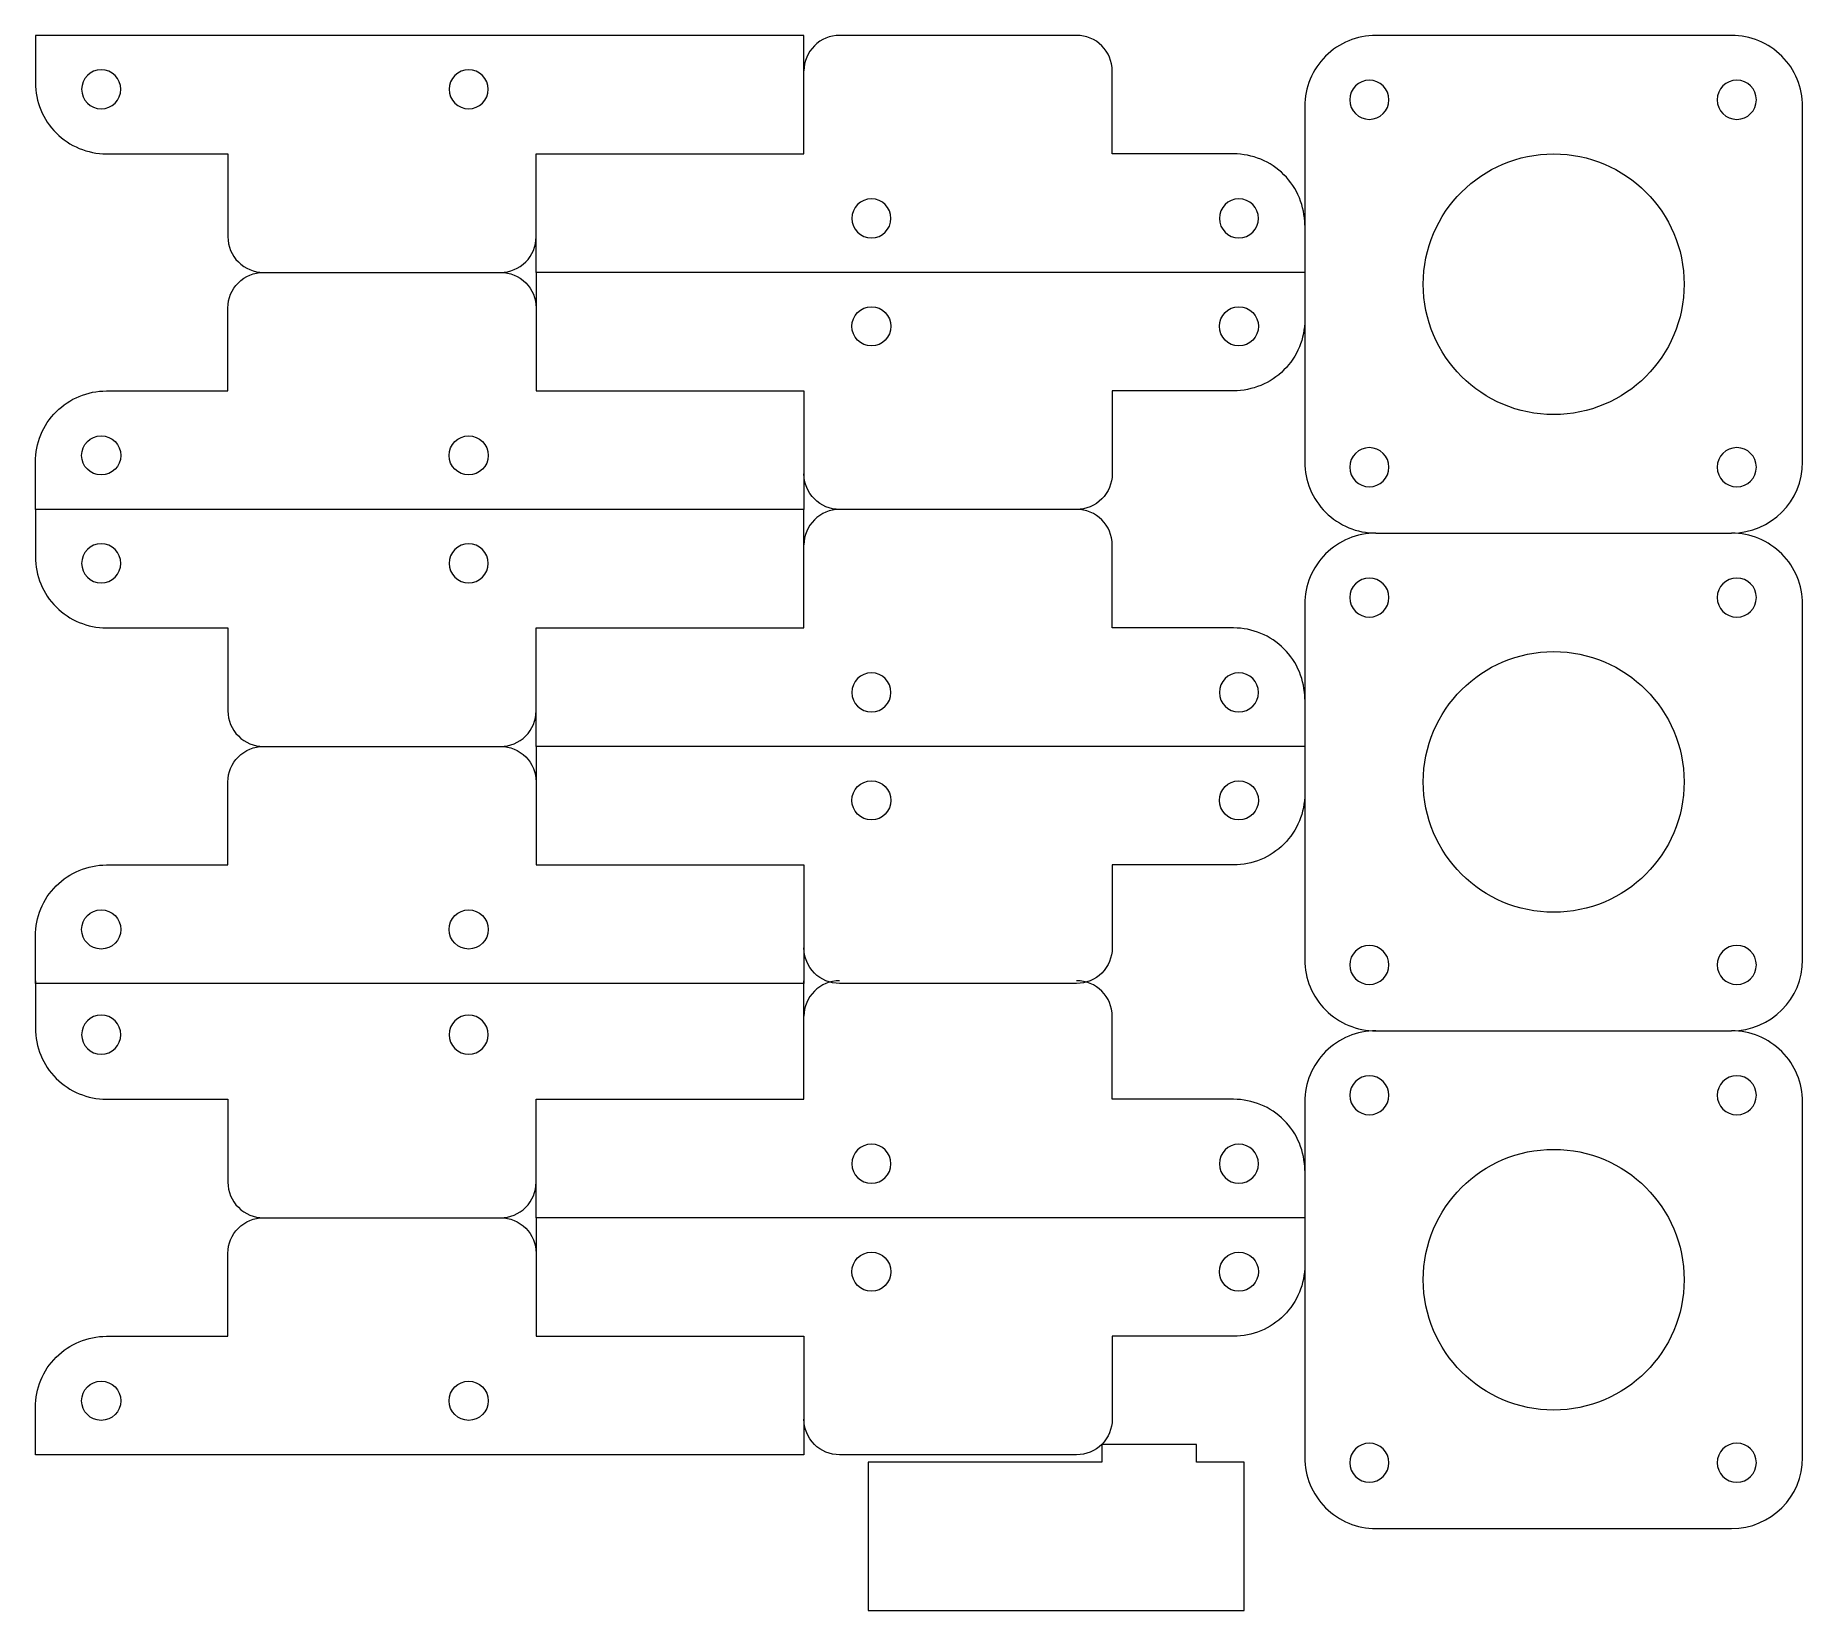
# Model space of a CAD drawing. Header units: millimetres. Extents: x -3 to 146, y -56 to 77.
import ezdxf

# ---------------------------------------------------------------- set-up
doc = ezdxf.new("R2010")
doc.units = ezdxf.units.MM
doc.header["$MEASUREMENT"] = 0
doc.layers.add('Layer 1', color=7, linetype='Continuous')

msp = doc.modelspace()

# ---------------------------------------------------------------- linework, layer by layer
at = {"layer": 'Layer 1', "lineweight": 9}
for points in [[(104.0785, 57.3805), (39.2404, 57.3805), (39.2404, 67.3805), (61.8339, 67.3805), (61.8339, 77.3805), (-3.0042, 77.3805), (-3.0042, 73.3859)], [(84.8339, 77.3805), (64.8339, 77.3805)], [(140.0785, 77.3805), (110.0785, 77.3805)], [(98.0785, 67.3751), (87.8339, 67.3751), (87.8339, 74.3805)], [(104.0785, 71.3805), (104.0785, 41.3805)], [(146.0785, 41.3805), (146.0785, 71.3805)], [(2.9958, 67.3859), (13.2404, 67.3859), (13.2404, 60.3805)], [(39.2404, 57.3805), (39.2404, 47.3805), (61.8339, 47.3805), (61.8339, 37.3805), (-3.0042, 37.3805), (-3.0042, 41.3751)], [(16.2404, 57.3805), (36.2404, 57.3805)], [(2.9958, 47.3751), (13.2404, 47.3751), (13.2404, 54.3805)], [(98.0785, 47.3859), (87.8339, 47.3859), (87.8339, 40.3805)], [(-3.0042, 37.3805), (-3.0042, 33.3859)], [(104.0785, 17.3805), (39.2404, 17.3805), (39.2404, 27.3805), (61.8339, 27.3805), (61.8339, 37.3805)], [(84.8339, 37.3805), (64.8339, 37.3805)], [(98.0785, 27.3751), (87.8339, 27.3751), (87.8339, 34.3805)], [(110.0785, 35.3805), (140.0785, 35.3805)], [(104.0785, 29.3805), (104.0785, -0.6195)], [(146.0785, -0.6195), (146.0785, 29.3805)], [(2.9958, 27.3859), (13.2404, 27.3859), (13.2404, 20.3805)], [(39.2404, 17.3805), (39.2404, 7.3805), (61.8339, 7.3805), (61.8339, -2.6195), (-3.0042, -2.6195), (-3.0042, 1.3751)], [(16.2404, 17.3805), (36.2404, 17.3805)], [(2.9958, 7.3751), (13.2404, 7.3751), (13.2404, 14.3805)], [(98.0785, 7.3859), (87.8339, 7.3859), (87.8339, 0.3805)], [(-3.0042, -2.3911), (-3.0042, -6.3857)], [(104.0785, -22.3911), (39.2404, -22.3911), (39.2404, -12.3911), (61.8339, -12.3911), (61.8339, -2.3911)], [(84.8339, -2.6195), (64.8339, -2.6195)], [(98.0785, -12.3965), (87.8339, -12.3965), (87.8339, -5.3911)], [(110.0785, -6.6195), (140.0785, -6.6195)], [(2.9958, -12.3857), (13.2404, -12.3857), (13.2404, -19.3911)], [(104.0785, -12.6195), (104.0785, -42.6195)], [(146.0785, -42.6195), (146.0785, -12.6195)], [(39.2404, -22.3911), (39.2404, -32.3911), (61.8339, -32.3911), (61.8339, -42.3911), (-3.0042, -42.3911), (-3.0042, -38.3965)], [(16.2404, -22.3911), (36.2404, -22.3911)], [(2.9958, -32.3965), (13.2404, -32.3965), (13.2404, -25.3911)], [(98.0785, -32.3857), (87.8339, -32.3857), (87.8339, -39.3911)], [(86.9552, -41.5124), (86.9552, -43.0124), (67.2452, -43.0124), (67.2452, -55.5467), (98.9552, -55.5467), (98.9552, -43.0124), (94.9552, -43.0124), (94.9552, -41.5124), (86.9552, -41.5124)], [(84.8339, -42.3911), (64.8339, -42.3911)], [(110.0785, -48.6195), (140.0785, -48.6195)]]:
    msp.add_lwpolyline(points, dxfattribs=at)
for points in [[(64.8339, 77.3805), (64.0382, 77.3805), (63.2752, 77.0644), (62.7126, 76.5018), (62.1499, 75.9392), (61.8339, 75.1762), (61.8339, 74.3805)], [(87.8339, 74.3805), (87.8339, 75.1762), (87.5178, 75.9392), (86.9552, 76.5018), (86.3926, 77.0644), (85.6295, 77.3805), (84.8339, 77.3805)], [(110.0785, 77.3805), (108.4872, 77.3805), (106.9611, 76.7484), (105.8359, 75.6232), (104.7107, 74.498), (104.0785, 72.9718), (104.0785, 71.3805)], [(146.0785, 71.3805), (146.0785, 72.9718), (145.4464, 74.498), (144.3212, 75.6232), (143.1959, 76.7484), (141.6698, 77.3805), (140.0785, 77.3805)], [(-3.0042, 73.3859), (-3.0042, 71.7946), (-2.3721, 70.2684), (-1.2468, 69.1432), (-0.1216, 68.018), (1.4045, 67.3859), (2.9958, 67.3859)], [(104.0785, 61.3751), (104.0785, 62.9664), (103.4464, 64.4926), (102.3211, 65.6178), (101.1959, 66.743), (99.6698, 67.3751), (98.0785, 67.3751)], [(13.2404, 60.3805), (13.2404, 59.5848), (13.5565, 58.8218), (14.1191, 58.2592), (14.6817, 57.6966), (15.4448, 57.3805), (16.2404, 57.3805)], [(36.2404, 57.3805), (37.0361, 57.3805), (37.7991, 57.6966), (38.3617, 58.2592), (38.9244, 58.8218), (39.2404, 59.5848), (39.2404, 60.3805)], [(13.2404, 54.3805), (13.2404, 55.1762), (13.5565, 55.9392), (14.1191, 56.5018), (14.6817, 57.0644), (15.4448, 57.3805), (16.2404, 57.3805)], [(36.2404, 57.3805), (37.0361, 57.3805), (37.7991, 57.0644), (38.3617, 56.5018), (38.9244, 55.9392), (39.2404, 55.1762), (39.2404, 54.3805)], [(104.0785, 53.3859), (104.0785, 51.7946), (103.4464, 50.2684), (102.3211, 49.1432), (101.1959, 48.018), (99.6698, 47.3859), (98.0785, 47.3859)], [(-3.0042, 41.3751), (-3.0042, 42.9664), (-2.3721, 44.4926), (-1.2468, 45.6178), (-0.1216, 46.743), (1.4045, 47.3751), (2.9958, 47.3751)], [(64.8339, 37.3805), (64.0382, 37.3805), (63.2752, 37.6966), (62.7126, 38.2592), (62.1499, 38.8218), (61.8339, 39.5848), (61.8339, 40.3805)], [(87.8339, 40.3805), (87.8339, 39.5848), (87.5178, 38.8218), (86.9552, 38.2592), (86.3926, 37.6966), (85.6295, 37.3805), (84.8339, 37.3805)], [(104.0785, 41.3805), (104.0785, 39.7892), (104.7107, 38.2631), (105.8359, 37.1379), (106.9611, 36.0127), (108.4872, 35.3805), (110.0785, 35.3805)], [(64.8339, 37.3805), (64.0382, 37.3805), (63.2752, 37.0644), (62.7126, 36.5018), (62.1499, 35.9392), (61.8339, 35.1762), (61.8339, 34.3805)], [(87.8339, 34.3805), (87.8339, 35.1762), (87.5178, 35.9392), (86.9552, 36.5018), (86.3926, 37.0644), (85.6295, 37.3805), (84.8339, 37.3805)], [(110.0785, 35.3805), (108.4872, 35.3805), (106.9611, 34.7484), (105.8359, 33.6232), (104.7107, 32.498), (104.0785, 30.9718), (104.0785, 29.3805)], [(146.0785, 29.3805), (146.0785, 30.9718), (145.4464, 32.498), (144.3212, 33.6232), (143.1959, 34.7484), (141.6698, 35.3805), (140.0785, 35.3805)], [(-3.0042, 33.3859), (-3.0042, 31.7946), (-2.3721, 30.2684), (-1.2468, 29.1432), (-0.1216, 28.018), (1.4045, 27.3859), (2.9958, 27.3859)], [(104.0785, 21.3751), (104.0785, 22.9664), (103.4464, 24.4926), (102.3211, 25.6178), (101.1959, 26.743), (99.6698, 27.3751), (98.0785, 27.3751)], [(13.2404, 20.3805), (13.2404, 19.5848), (13.5565, 18.8218), (14.1191, 18.2592), (14.6817, 17.6966), (15.4448, 17.3805), (16.2404, 17.3805)], [(36.2404, 17.3805), (37.0361, 17.3805), (37.7991, 17.6966), (38.3617, 18.2592), (38.9244, 18.8218), (39.2404, 19.5848), (39.2404, 20.3805)], [(13.2404, 14.3805), (13.2404, 15.1762), (13.5565, 15.9392), (14.1191, 16.5018), (14.6817, 17.0644), (15.4448, 17.3805), (16.2404, 17.3805)], [(36.2404, 17.3805), (37.0361, 17.3805), (37.7991, 17.0644), (38.3617, 16.5018), (38.9244, 15.9392), (39.2404, 15.1762), (39.2404, 14.3805)], [(104.0785, 13.3859), (104.0785, 11.7946), (103.4464, 10.2684), (102.3211, 9.1432), (101.1959, 8.018), (99.6698, 7.3859), (98.0785, 7.3859)], [(-3.0042, 1.3751), (-3.0042, 2.9664), (-2.3721, 4.4926), (-1.2468, 5.6178), (-0.1216, 6.743), (1.4045, 7.3751), (2.9958, 7.3751)], [(64.8339, -2.6195), (64.0382, -2.6195), (63.2752, -2.3034), (62.7126, -1.7408), (62.1499, -1.1782), (61.8339, -0.4152), (61.8339, 0.3805)], [(87.8339, 0.3805), (87.8339, -0.4152), (87.5178, -1.1782), (86.9552, -1.7408), (86.3926, -2.3034), (85.6295, -2.6195), (84.8339, -2.6195)], [(104.0785, -0.6195), (104.0785, -2.2108), (104.7107, -3.7369), (105.8359, -4.8621), (106.9611, -5.9873), (108.4872, -6.6195), (110.0785, -6.6195)], [(64.8339, -2.3911), (64.0382, -2.3911), (63.2752, -2.7072), (62.7126, -3.2698), (62.1499, -3.8324), (61.8339, -4.5954), (61.8339, -5.3911)], [(87.8339, -5.3911), (87.8339, -4.5954), (87.5178, -3.8324), (86.9552, -3.2698), (86.3926, -2.7072), (85.6295, -2.3911), (84.8339, -2.3911)], [(-3.0042, -6.3857), (-3.0042, -7.977), (-2.3721, -9.5032), (-1.2468, -10.6284), (-0.1216, -11.7536), (1.4045, -12.3857), (2.9958, -12.3857)], [(110.0785, -6.6195), (108.4872, -6.6195), (106.9611, -7.2516), (105.8359, -8.3768), (104.7107, -9.502), (104.0785, -11.0282), (104.0785, -12.6195)], [(146.0785, -12.6195), (146.0785, -11.0282), (145.4464, -9.502), (144.3212, -8.3768), (143.1959, -7.2516), (141.6698, -6.6195), (140.0785, -6.6195)], [(104.0785, -18.3965), (104.0785, -16.8052), (103.4464, -15.279), (102.3211, -14.1538), (101.1959, -13.0286), (99.6698, -12.3965), (98.0785, -12.3965)], [(13.2404, -19.3911), (13.2404, -20.1868), (13.5565, -20.9498), (14.1191, -21.5124), (14.6817, -22.075), (15.4448, -22.3911), (16.2404, -22.3911)], [(36.2404, -22.3911), (37.0361, -22.3911), (37.7991, -22.075), (38.3617, -21.5124), (38.9244, -20.9498), (39.2404, -20.1868), (39.2404, -19.3911)], [(13.2404, -25.3911), (13.2404, -24.5954), (13.5565, -23.8324), (14.1191, -23.2698), (14.6817, -22.7072), (15.4448, -22.3911), (16.2404, -22.3911)], [(36.2404, -22.3911), (37.0361, -22.3911), (37.7991, -22.7072), (38.3617, -23.2698), (38.9244, -23.8324), (39.2404, -24.5954), (39.2404, -25.3911)], [(104.0785, -26.3857), (104.0785, -27.977), (103.4464, -29.5032), (102.3211, -30.6284), (101.1959, -31.7536), (99.6698, -32.3857), (98.0785, -32.3857)], [(-3.0042, -38.3965), (-3.0042, -36.8052), (-2.3721, -35.279), (-1.2468, -34.1538), (-0.1216, -33.0286), (1.4045, -32.3965), (2.9958, -32.3965)], [(64.8339, -42.3911), (64.0382, -42.3911), (63.2752, -42.075), (62.7126, -41.5124), (62.1499, -40.9498), (61.8339, -40.1868), (61.8339, -39.3911)], [(87.8339, -39.3911), (87.8339, -40.1868), (87.5178, -40.9498), (86.9552, -41.5124), (86.3926, -42.075), (85.6295, -42.3911), (84.8339, -42.3911)], [(104.0785, -42.6195), (104.0785, -44.2108), (104.7107, -45.7369), (105.8359, -46.8621), (106.9611, -47.9873), (108.4872, -48.6195), (110.0785, -48.6195)]]:
    msp.add_open_spline(points, degree=3, knots=[0, 0, 0, 0, 1, 1, 1, 2, 2, 2, 2], dxfattribs=at)
at = {"layer": 'Layer 1', "color": 240, "lineweight": 9}
for points in [[(2.5496, 74.4766), (1.6384, 74.4766), (0.8996, 73.7379), (0.8996, 72.8266), (0.8996, 71.9154), (1.6384, 71.1766), (2.5496, 71.1766), (3.4609, 71.1766), (4.1996, 71.9154), (4.1996, 72.8266), (4.1996, 73.7379), (3.4609, 74.4766), (2.5497, 74.4766)], [(33.5496, 74.4766), (32.6384, 74.4766), (31.8996, 73.7379), (31.8996, 72.8266), (31.8996, 71.9154), (32.6384, 71.1766), (33.5496, 71.1766), (34.4609, 71.1766), (35.1996, 71.9154), (35.1996, 72.8266), (35.1996, 73.7379), (34.4609, 74.4766), (33.5497, 74.4766)], [(111.1747, 71.9398), (111.1747, 72.851), (110.4359, 73.5898), (109.5247, 73.5898), (108.6134, 73.5898), (107.8747, 72.851), (107.8747, 71.9398), (107.8747, 71.0285), (108.6134, 70.2898), (109.5247, 70.2898), (110.4359, 70.2897), (111.1747, 71.0285), (111.1747, 71.9397)], [(142.1747, 71.9398), (142.1747, 72.851), (141.4359, 73.5898), (140.5247, 73.5898), (139.6134, 73.5898), (138.8747, 72.851), (138.8747, 71.9398), (138.8747, 71.0285), (139.6134, 70.2898), (140.5247, 70.2898), (141.4359, 70.2897), (142.1747, 71.0285), (142.1747, 71.9397)], [(136.0785, 56.3805), (136.0785, 62.4557), (131.1537, 67.3805), (125.0785, 67.3805), (119.0034, 67.3805), (114.0785, 62.4557), (114.0785, 56.3806), (114.0785, 50.3054), (119.0033, 45.3806), (125.0785, 45.3805), (131.1536, 45.3805), (136.0785, 50.3053), (136.0785, 56.3805)], [(67.5247, 60.2844), (68.4359, 60.2844), (69.1747, 61.0231), (69.1747, 61.9344), (69.1747, 62.8456), (68.4359, 63.5844), (67.5247, 63.5844), (66.6134, 63.5844), (65.8747, 62.8456), (65.8747, 61.9344), (65.8747, 61.0231), (66.6134, 60.2844), (67.5246, 60.2844)], [(98.5247, 60.2844), (99.4359, 60.2844), (100.1747, 61.0231), (100.1747, 61.9344), (100.1747, 62.8456), (99.4359, 63.5844), (98.5247, 63.5844), (97.6134, 63.5844), (96.8747, 62.8456), (96.8747, 61.9344), (96.8747, 61.0231), (97.6134, 60.2844), (98.5246, 60.2844)], [(67.5247, 54.4766), (68.4359, 54.4766), (69.1747, 53.7379), (69.1747, 52.8266), (69.1747, 51.9154), (68.4359, 51.1766), (67.5247, 51.1766), (66.6134, 51.1766), (65.8747, 51.9154), (65.8747, 52.8266), (65.8747, 53.7379), (66.6134, 54.4766), (67.5246, 54.4766)], [(98.5247, 54.4766), (99.4359, 54.4766), (100.1747, 53.7379), (100.1747, 52.8266), (100.1747, 51.9154), (99.4359, 51.1766), (98.5247, 51.1766), (97.6134, 51.1766), (96.8747, 51.9154), (96.8747, 52.8266), (96.8747, 53.7379), (97.6134, 54.4766), (98.5246, 54.4766)], [(2.5496, 40.2844), (1.6384, 40.2844), (0.8996, 41.0231), (0.8996, 41.9344), (0.8996, 42.8456), (1.6384, 43.5844), (2.5496, 43.5844), (3.4609, 43.5844), (4.1996, 42.8456), (4.1996, 41.9344), (4.1996, 41.0231), (3.4609, 40.2844), (2.5497, 40.2844)], [(33.5496, 40.2844), (32.6384, 40.2844), (31.8996, 41.0231), (31.8996, 41.9344), (31.8996, 42.8456), (32.6384, 43.5844), (33.5496, 43.5844), (34.4609, 43.5844), (35.1996, 42.8456), (35.1996, 41.9344), (35.1996, 41.0231), (34.4609, 40.2844), (33.5497, 40.2844)], [(111.1747, 40.9398), (111.1747, 41.851), (110.4359, 42.5898), (109.5247, 42.5898), (108.6134, 42.5898), (107.8747, 41.851), (107.8747, 40.9398), (107.8747, 40.0285), (108.6134, 39.2898), (109.5247, 39.2898), (110.4359, 39.2897), (111.1747, 40.0285), (111.1747, 40.9397)], [(142.1747, 40.9398), (142.1747, 41.851), (141.4359, 42.5898), (140.5247, 42.5898), (139.6134, 42.5898), (138.8747, 41.851), (138.8747, 40.9398), (138.8747, 40.0285), (139.6134, 39.2898), (140.5247, 39.2898), (141.4359, 39.2897), (142.1747, 40.0285), (142.1747, 40.9397)], [(2.5496, 34.4766), (1.6384, 34.4766), (0.8996, 33.7379), (0.8996, 32.8266), (0.8996, 31.9154), (1.6384, 31.1766), (2.5496, 31.1766), (3.4609, 31.1766), (4.1996, 31.9154), (4.1996, 32.8266), (4.1996, 33.7379), (3.4609, 34.4766), (2.5497, 34.4766)], [(33.5496, 34.4766), (32.6384, 34.4766), (31.8996, 33.7379), (31.8996, 32.8266), (31.8996, 31.9154), (32.6384, 31.1766), (33.5496, 31.1766), (34.4609, 31.1766), (35.1996, 31.9154), (35.1996, 32.8266), (35.1996, 33.7379), (34.4609, 34.4766), (33.5497, 34.4766)], [(111.1747, 29.9398), (111.1747, 30.851), (110.4359, 31.5898), (109.5247, 31.5898), (108.6134, 31.5898), (107.8747, 30.851), (107.8747, 29.9398), (107.8747, 29.0285), (108.6134, 28.2898), (109.5247, 28.2898), (110.4359, 28.2897), (111.1747, 29.0285), (111.1747, 29.9397)], [(142.1747, 29.9398), (142.1747, 30.851), (141.4359, 31.5898), (140.5247, 31.5898), (139.6134, 31.5898), (138.8747, 30.851), (138.8747, 29.9398), (138.8747, 29.0285), (139.6134, 28.2898), (140.5247, 28.2898), (141.4359, 28.2897), (142.1747, 29.0285), (142.1747, 29.9397)], [(136.0785, 14.3805), (136.0785, 20.4557), (131.1537, 25.3805), (125.0785, 25.3805), (119.0034, 25.3805), (114.0785, 20.4557), (114.0785, 14.3806), (114.0785, 8.3054), (119.0033, 3.3806), (125.0785, 3.3805), (131.1536, 3.3805), (136.0785, 8.3053), (136.0785, 14.3805)], [(67.5247, 20.2844), (68.4359, 20.2844), (69.1747, 21.0231), (69.1747, 21.9344), (69.1747, 22.8456), (68.4359, 23.5844), (67.5247, 23.5844), (66.6134, 23.5844), (65.8747, 22.8456), (65.8747, 21.9344), (65.8747, 21.0231), (66.6134, 20.2844), (67.5246, 20.2844)], [(98.5247, 20.2844), (99.4359, 20.2844), (100.1747, 21.0231), (100.1747, 21.9344), (100.1747, 22.8456), (99.4359, 23.5844), (98.5247, 23.5844), (97.6134, 23.5844), (96.8747, 22.8456), (96.8747, 21.9344), (96.8747, 21.0231), (97.6134, 20.2844), (98.5246, 20.2844)], [(67.5247, 14.4766), (68.4359, 14.4766), (69.1747, 13.7379), (69.1747, 12.8266), (69.1747, 11.9154), (68.4359, 11.1766), (67.5247, 11.1766), (66.6134, 11.1766), (65.8747, 11.9154), (65.8747, 12.8266), (65.8747, 13.7379), (66.6134, 14.4766), (67.5246, 14.4766)], [(98.5247, 14.4766), (99.4359, 14.4766), (100.1747, 13.7379), (100.1747, 12.8266), (100.1747, 11.9154), (99.4359, 11.1766), (98.5247, 11.1766), (97.6134, 11.1766), (96.8747, 11.9154), (96.8747, 12.8266), (96.8747, 13.7379), (97.6134, 14.4766), (98.5246, 14.4766)], [(2.5496, 0.2844), (1.6384, 0.2844), (0.8996, 1.0231), (0.8996, 1.9344), (0.8996, 2.8456), (1.6384, 3.5844), (2.5496, 3.5844), (3.4609, 3.5844), (4.1996, 2.8456), (4.1996, 1.9344), (4.1996, 1.0231), (3.4609, 0.2844), (2.5497, 0.2844)], [(33.5496, 0.2844), (32.6384, 0.2844), (31.8996, 1.0231), (31.8996, 1.9344), (31.8996, 2.8456), (32.6384, 3.5844), (33.5496, 3.5844), (34.4609, 3.5844), (35.1996, 2.8456), (35.1996, 1.9344), (35.1996, 1.0231), (34.4609, 0.2844), (33.5497, 0.2844)], [(111.1747, -1.0602), (111.1747, -0.149), (110.4359, 0.5898), (109.5247, 0.5898), (108.6134, 0.5898), (107.8747, -0.149), (107.8747, -1.0602), (107.8747, -1.9715), (108.6134, -2.7102), (109.5247, -2.7102), (110.4359, -2.7103), (111.1747, -1.9715), (111.1747, -1.0603)], [(142.1747, -1.0602), (142.1747, -0.149), (141.4359, 0.5898), (140.5247, 0.5898), (139.6134, 0.5898), (138.8747, -0.149), (138.8747, -1.0602), (138.8747, -1.9715), (139.6134, -2.7102), (140.5247, -2.7102), (141.4359, -2.7103), (142.1747, -1.9715), (142.1747, -1.0603)], [(2.5496, -5.295), (1.6384, -5.295), (0.8996, -6.0337), (0.8996, -6.945), (0.8996, -7.8562), (1.6384, -8.595), (2.5496, -8.595), (3.4609, -8.595), (4.1996, -7.8562), (4.1996, -6.945), (4.1996, -6.0337), (3.4609, -5.295), (2.5497, -5.295)], [(33.5496, -5.295), (32.6384, -5.295), (31.8996, -6.0337), (31.8996, -6.945), (31.8996, -7.8562), (32.6384, -8.595), (33.5496, -8.595), (34.4609, -8.595), (35.1996, -7.8562), (35.1996, -6.945), (35.1996, -6.0337), (34.4609, -5.295), (33.5497, -5.295)], [(111.1747, -12.0602), (111.1747, -11.149), (110.4359, -10.4102), (109.5247, -10.4102), (108.6134, -10.4102), (107.8747, -11.149), (107.8747, -12.0602), (107.8747, -12.9715), (108.6134, -13.7102), (109.5247, -13.7102), (110.4359, -13.7103), (111.1747, -12.9715), (111.1747, -12.0603)], [(142.1747, -12.0602), (142.1747, -11.149), (141.4359, -10.4102), (140.5247, -10.4102), (139.6134, -10.4102), (138.8747, -11.149), (138.8747, -12.0602), (138.8747, -12.9715), (139.6134, -13.7102), (140.5247, -13.7102), (141.4359, -13.7103), (142.1747, -12.9715), (142.1747, -12.0603)], [(67.5247, -19.4872), (68.4359, -19.4872), (69.1747, -18.7485), (69.1747, -17.8372), (69.1747, -16.926), (68.4359, -16.1872), (67.5247, -16.1872), (66.6134, -16.1872), (65.8747, -16.926), (65.8747, -17.8372), (65.8747, -18.7485), (66.6134, -19.4872), (67.5246, -19.4872)], [(98.5247, -19.4872), (99.4359, -19.4872), (100.1747, -18.7485), (100.1747, -17.8372), (100.1747, -16.926), (99.4359, -16.1872), (98.5247, -16.1872), (97.6134, -16.1872), (96.8747, -16.926), (96.8747, -17.8372), (96.8747, -18.7485), (97.6134, -19.4872), (98.5246, -19.4872)], [(136.0785, -27.6195), (136.0785, -21.5443), (131.1537, -16.6195), (125.0785, -16.6195), (119.0034, -16.6195), (114.0785, -21.5443), (114.0785, -27.6194), (114.0785, -33.6946), (119.0033, -38.6194), (125.0785, -38.6195), (131.1536, -38.6195), (136.0785, -33.6947), (136.0785, -27.6195)], [(67.5247, -25.295), (68.4359, -25.295), (69.1747, -26.0337), (69.1747, -26.945), (69.1747, -27.8562), (68.4359, -28.595), (67.5247, -28.595), (66.6134, -28.595), (65.8747, -27.8562), (65.8747, -26.945), (65.8747, -26.0337), (66.6134, -25.295), (67.5246, -25.295)], [(98.5247, -25.295), (99.4359, -25.295), (100.1747, -26.0337), (100.1747, -26.945), (100.1747, -27.8562), (99.4359, -28.595), (98.5247, -28.595), (97.6134, -28.595), (96.8747, -27.8562), (96.8747, -26.945), (96.8747, -26.0337), (97.6134, -25.295), (98.5246, -25.295)], [(2.5496, -39.4872), (1.6384, -39.4872), (0.8996, -38.7485), (0.8996, -37.8372), (0.8996, -36.926), (1.6384, -36.1872), (2.5496, -36.1872), (3.4609, -36.1872), (4.1996, -36.926), (4.1996, -37.8372), (4.1996, -38.7485), (3.4609, -39.4872), (2.5497, -39.4872)], [(33.5496, -39.4872), (32.6384, -39.4872), (31.8996, -38.7485), (31.8996, -37.8372), (31.8996, -36.926), (32.6384, -36.1872), (33.5496, -36.1872), (34.4609, -36.1872), (35.1996, -36.926), (35.1996, -37.8372), (35.1996, -38.7485), (34.4609, -39.4872), (33.5497, -39.4872)], [(111.1747, -43.0602), (111.1747, -42.149), (110.4359, -41.4102), (109.5247, -41.4102), (108.6134, -41.4102), (107.8747, -42.149), (107.8747, -43.0602), (107.8747, -43.9715), (108.6134, -44.7102), (109.5247, -44.7102), (110.4359, -44.7103), (111.1747, -43.9715), (111.1747, -43.0603)], [(142.1747, -43.0602), (142.1747, -42.149), (141.4359, -41.4102), (140.5247, -41.4102), (139.6134, -41.4102), (138.8747, -42.149), (138.8747, -43.0602), (138.8747, -43.9715), (139.6134, -44.7102), (140.5247, -44.7102), (141.4359, -44.7103), (142.1747, -43.9715), (142.1747, -43.0603)]]:
    msp.add_open_spline(points, degree=3, knots=[0, 0, 0, 0, 1, 1, 1, 2, 2, 2, 3, 3, 3, 4, 4, 4, 4], dxfattribs=at)
at = {"layer": 'Layer 1', "lineweight": 9}
for points in [[(140.0785, 35.3805), (143.3922, 35.3805), (146.0785, 38.0668), (146.0785, 41.3805)], [(140.0785, -6.6195), (143.3922, -6.6195), (146.0785, -3.9332), (146.0785, -0.6195)], [(140.0785, -48.6195), (143.3922, -48.6195), (146.0785, -45.9332), (146.0785, -42.6195)]]:
    msp.add_open_spline(points, degree=3, dxfattribs=at)

doc.saveas('drawing.dxf')
